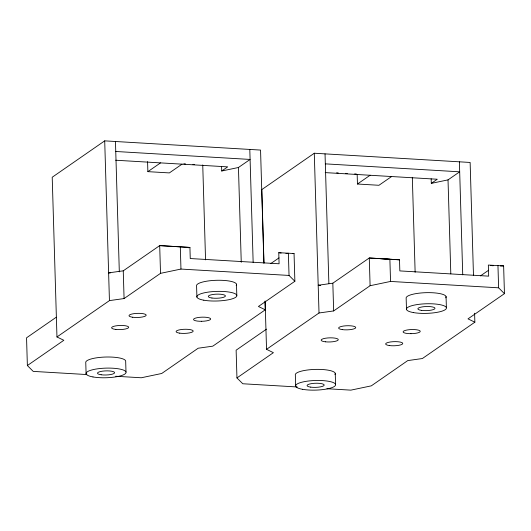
<?xml version="1.0" encoding="UTF-8"?>
<svg xmlns="http://www.w3.org/2000/svg" width="531" height="531" viewBox="0 0 531 531"><rect width="100%" height="100%" fill="white"/><g stroke="black" fill="none" stroke-linecap="round" stroke-linejoin="round"><path stroke-width="0.8" d="M263.9 263.097L260.555 150.074L104.707 140.861L52.211 177.241L56.963 336.959L63.82 340.291L27.373 365.547L33.207 371.388L86.832 374.554M147.578 161.656L147.87 171.646L160.521 162.891M182.02 164.159L169.369 172.914L147.87 171.646M221.586 166.389L221.726 171.002L227.699 166.867L115.658 160.229M221.726 171.002L238.446 167.497L250.101 159.439L115.751 151.481M56.246 317.233L26.55 337.809L27.373 365.547M110.269 272.974L108.616 272.874L123.252 270.823L159.698 245.607L189.925 247.439L190.251 258.537L279.087 263.781L278.762 252.683L294.048 253.533L294.871 281.271L258.424 306.487L265.281 309.812L265.042 301.654M473.479 275.476L470.134 162.453L314.286 153.233L261.79 189.613L263.973 263.031M56.963 336.959L109.439 300.612L124.075 298.561L160.521 273.346L180.965 269.064L289.037 275.443L294.871 281.271M357.177 174.799L357.449 184.018L370.1 175.263M391.599 176.538L378.948 185.286L357.449 184.018M270.883 263.509L279.021 257.88M431.165 178.768L431.305 183.374L437.278 179.239L325.237 172.608M431.305 183.374L448.025 179.876L459.68 171.812L325.33 163.86M265.281 309.812L212.805 346.159L198.169 348.223L161.723 373.479L141.279 377.767L115.705 376.253M266.502 329.14L236.129 350.181L236.952 377.926L242.786 383.76L297.241 386.973M320.678 285.399L318.195 285.253L332.831 283.196L369.277 257.98L399.504 259.818L399.83 270.91L488.673 276.153L488.341 265.062L503.627 265.905L504.45 293.65L468.003 318.865L474.86 322.191L474.595 313.21M236.952 377.926L273.399 352.664L266.542 349.332L319.018 312.991L333.654 310.934L370.1 285.718L390.544 281.437L498.616 287.815L504.45 293.65M480.462 275.881L488.6 270.252M474.86 322.191L422.384 358.531L407.748 360.595L371.302 385.851L350.865 390.139L326.937 388.725M188.339 247.771L189.925 247.439L159.698 245.607L160.521 273.346M285.937 253.559L288.379 253.254L289.037 275.443M292.428 253.552L294.048 253.533M500.381 265.951L503.627 265.905M183.859 163.807L185.498 163.906M192.892 164.344L194.532 164.437M336.627 172.821L338.267 172.914M345.661 173.352L347.301 173.451M354.695 173.883L356.334 173.982M399.504 259.818L369.277 257.98L370.1 285.718M377.773 258.478L389.887 259.247L390.544 281.437M490.724 265.427L493.113 265.785M278.762 252.683L281.145 253.048M497.959 265.626L498.616 287.815M459.388 161.816L462.733 274.852M448.025 179.876L450.806 273.85M446.06 296.563L446.385 307.661M412.322 177.301L415.136 272.257M406.487 309.48L406.162 298.382A20.012 4.806 -1.7 0 1 427.256 292.647A20.012 4.806 -1.7 0 1 445.755 297.825M332.831 283.196L333.654 310.934M335.247 373.3L335.579 384.398M325.038 153.871L328.868 283.408M314.286 153.233L319.018 312.991M295.681 386.223L295.349 375.125A20.012 4.812 -1.7 0 1 316.449 369.377A20.012 4.812 -1.7 0 1 334.948 374.561M265.102 300.977L266.542 349.332M249.802 149.443L253.154 262.48M238.446 167.497L241.253 262.301M236.474 284.191L236.806 295.289M202.742 164.929L205.557 259.885M196.908 297.108L196.583 286.01A20.012 4.806 -1.7 0 1 217.677 280.268A20.012 4.806 -1.7 0 1 236.176 285.452M180.308 246.875L180.965 269.064M123.252 270.823L124.075 298.561M126 372.019L125.668 360.927A20.012 4.812 -1.7 0 0 104.249 357.084A20.012 4.812 -1.7 0 0 85.77 362.753L86.102 373.844M115.459 141.492L119.316 271.859M104.707 140.861L109.439 300.612M201.382 321.268L199.616 321.268A8.576 2.058 -1.7 0 1 195.72 318.029A8.576 2.058 -1.7 0 1 209.984 318.195A8.576 2.058 -1.7 0 1 201.826 321.295L201.382 321.268M410.961 333.641L409.202 333.641A8.576 2.058 -1.7 0 1 405.299 330.401A8.576 2.058 -1.7 0 1 419.563 330.567A8.576 2.058 -1.7 0 1 411.406 333.667L410.961 333.641M211.955 298.024A8.576 2.058 -1.7 0 0 225.396 296.132A8.576 2.058 -1.7 0 0 213.223 294.433A8.576 2.058 -1.7 0 0 211.955 298.024M203.791 300.201A20.012 4.806 -1.7 0 0 236.507 296.55A20.012 4.806 -1.7 0 0 210.276 291.844A20.012 4.806 -1.7 0 0 203.791 300.201M115.844 329.432A8.576 2.064 -1.7 0 0 128.714 327.295A8.576 2.064 -1.7 0 0 115.864 325.861A8.576 2.064 -1.7 0 0 115.844 329.432M179.724 333.163A8.576 2.064 -1.7 0 0 193.171 331.271A8.576 2.064 -1.7 0 0 180.991 329.572A8.576 2.064 -1.7 0 0 179.724 333.163M101.149 374.767A8.576 2.064 -1.7 0 0 114.59 372.868A8.576 2.064 -1.7 0 0 102.41 371.169A8.576 2.064 -1.7 0 0 101.149 374.767M92.985 376.944A20.012 4.812 -1.7 0 0 125.701 373.286A20.012 4.812 -1.7 0 0 99.47 368.574A20.012 4.812 -1.7 0 0 92.985 376.944M132.704 317.246A8.576 2.058 -1.7 0 0 146.158 315.354A8.576 2.058 -1.7 0 0 133.985 313.648A8.576 2.058 -1.7 0 0 132.704 317.246M421.534 310.396A8.576 2.058 -1.7 0 0 434.975 308.504A8.576 2.058 -1.7 0 0 422.802 306.805A8.576 2.058 -1.7 0 0 421.534 310.396M413.37 312.573A20.012 4.806 -1.7 0 0 446.086 308.923A20.012 4.806 -1.7 0 0 419.855 304.217A20.012 4.806 -1.7 0 0 413.37 312.573M310.728 387.139A8.576 2.064 -1.7 0 0 324.169 385.247A8.576 2.064 -1.7 0 0 311.989 383.541A8.576 2.064 -1.7 0 0 310.728 387.139M302.564 389.316A20.012 4.812 -1.7 0 0 335.28 385.659A20.012 4.812 -1.7 0 0 309.049 380.946A20.012 4.812 -1.7 0 0 302.564 389.316M325.423 341.811A8.576 2.064 -1.7 0 0 338.293 339.667A8.576 2.064 -1.7 0 0 325.443 338.234A8.576 2.064 -1.7 0 0 325.423 341.811M389.303 345.542A8.576 2.064 -1.7 0 0 402.75 343.643A8.576 2.064 -1.7 0 0 390.57 341.944A8.576 2.064 -1.7 0 0 389.303 345.542M342.283 329.618A8.576 2.058 -1.7 0 0 355.737 327.727A8.576 2.058 -1.7 0 0 343.57 326.027A8.576 2.058 -1.7 0 0 342.283 329.618"/></g></svg>
